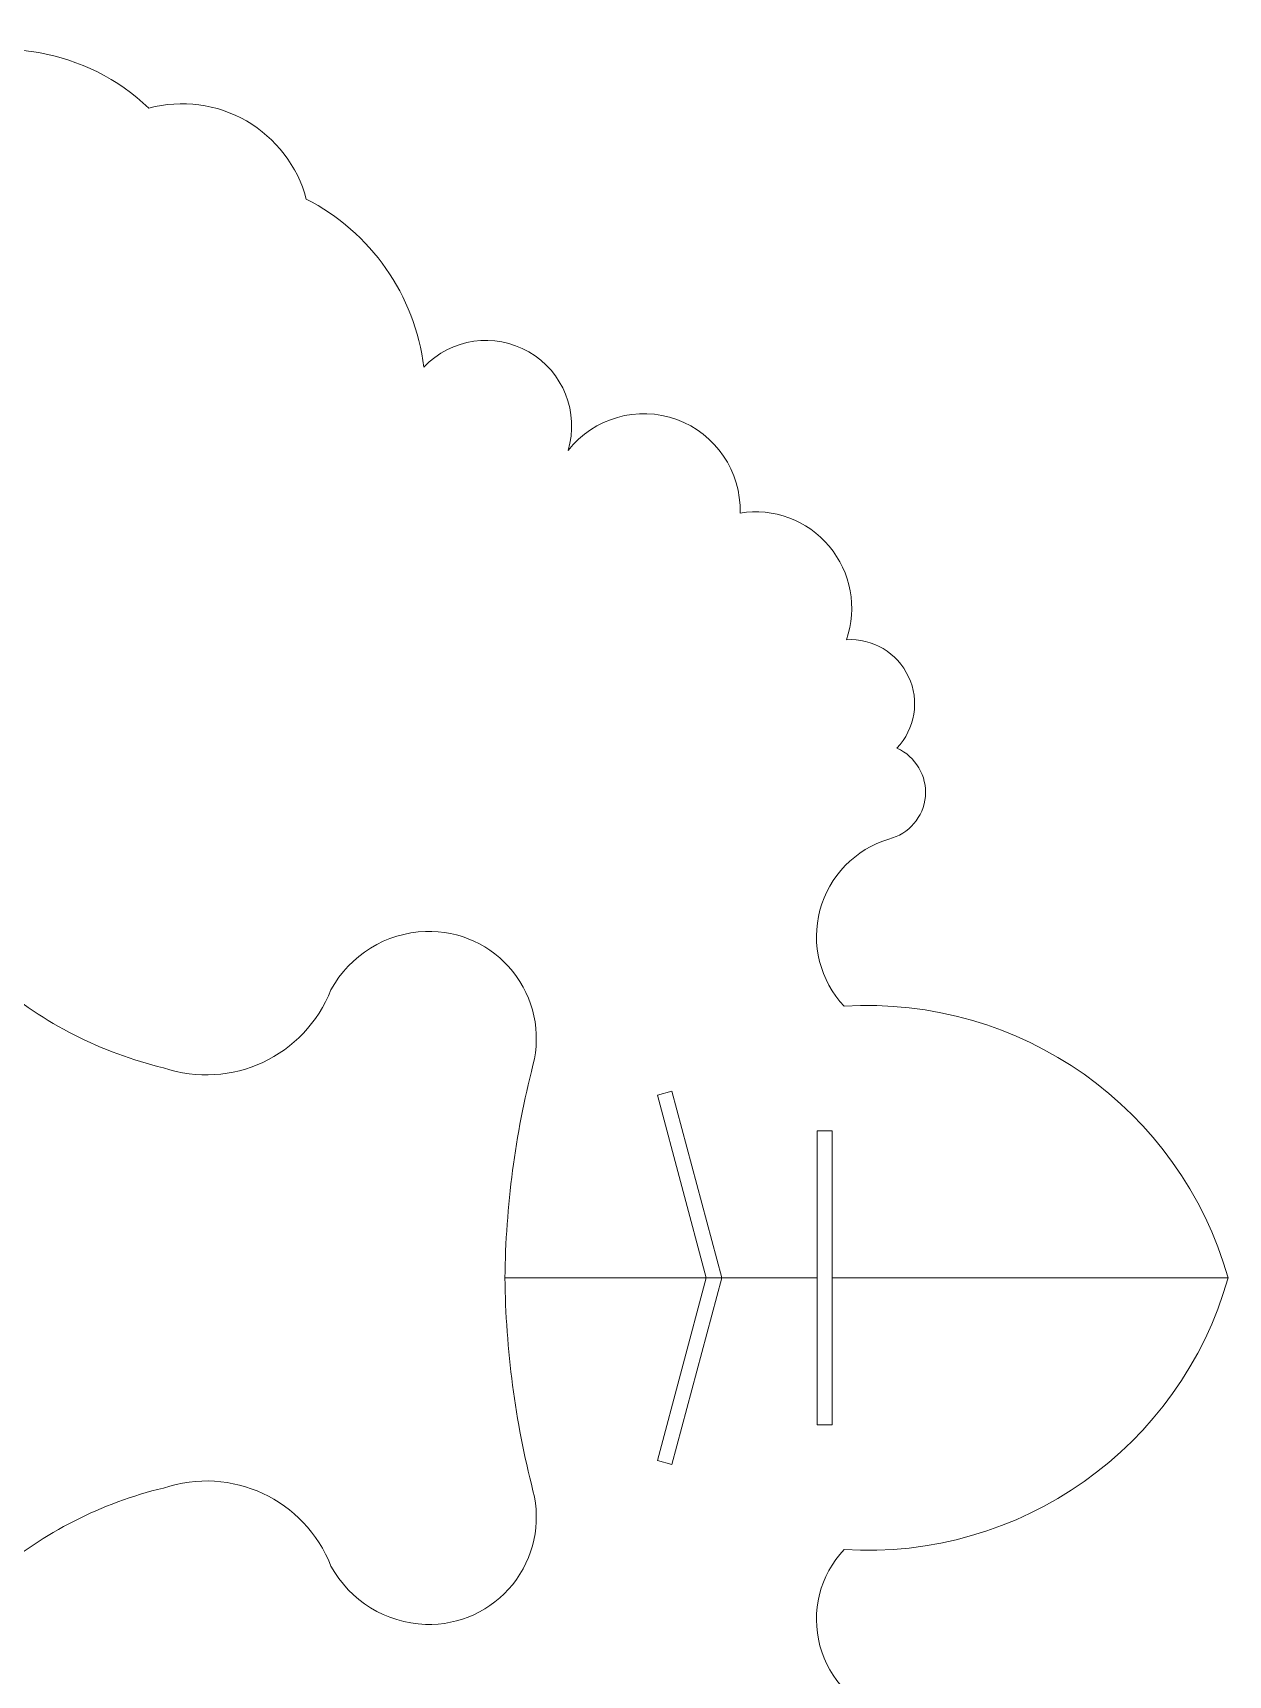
# Model space of a CAD drawing. Header units: millimetres. Extents: x 570 to 650.8, y -8.3 to 42.9.
# Drawn here: x 632.4 to 650.8, y 17.56 to 42.84 of the extents above; entities that cross this region are included whole.
import ezdxf

# ---------------------------------------------------------------- set-up
doc = ezdxf.new("R2010")
doc.units = ezdxf.units.MM
doc.header["$MEASUREMENT"] = 0
doc.layers.add('Layer 1', color=7, linetype='Continuous')

msp = doc.modelspace()

# ---------------------------------------------------------------- linework, layer by layer
at = {"layer": 'Layer 1', "color": 4, "lineweight": 9}
for points in [[(634.18629, 41.67877), (633.22676, 42.58862), (631.81651, 42.83726), (630.60383, 42.31042)], [(638.42011, 37.69334), (638.28121, 38.80192), (637.60294, 39.77013), (636.60899, 40.27991)], [(638.44656, 29.00783), (637.83671, 28.98697), (637.28279, 28.64643), (636.98911, 28.11158)], [(631.81651, 28.23093), (632.56531, 27.59278), (633.45384, 27.13989), (634.40986, 26.90906)], [(634.40988, 26.90906), (635.45277, 26.55668), (636.58871, 27.08623), (636.98911, 28.11158)], [(650.80346, 23.67602), (650.06129, 26.28666), (647.59979, 28.02701), (644.89089, 27.85622)], [(640.09973, 26.95158), (639.82589, 25.88086), (639.68081, 24.78118), (639.66758, 23.67602)], [(642.01536, 26.48837), (642.01536, 26.48837), (642.23804, 26.54803), (642.23804, 26.54803)], [(642.01536, 26.48837), (642.01536, 26.48837), (642.23804, 26.54803), (642.23804, 26.54803)], [(642.01536, 26.48837), (642.01536, 26.48837), (642.23804, 26.54803), (642.23804, 26.54803)], [(642.01536, 26.48837), (642.01536, 26.48837), (642.23804, 26.54803), (642.23804, 26.54803)], [(642.01536, 26.48837), (642.01536, 26.48837), (642.23804, 26.54803), (642.23804, 26.54803)], [(642.01536, 26.48837), (642.01536, 26.48837), (642.23804, 26.54803), (642.23804, 26.54803)], [(642.01536, 26.48837), (642.01536, 26.48837), (642.23804, 26.54803), (642.23804, 26.54803)], [(642.01536, 26.48837), (642.01536, 26.48837), (642.23804, 26.54803), (642.23804, 26.54803)], [(642.01536, 26.48837), (642.01536, 26.48837), (642.23804, 26.54803), (642.23804, 26.54803)], [(642.01536, 26.48837), (642.01536, 26.48837), (642.23804, 26.54803), (642.23804, 26.54803)], [(642.01536, 26.48837), (642.01536, 26.48837), (642.23804, 26.54803), (642.23804, 26.54803)], [(642.01536, 26.48837), (642.01536, 26.48837), (642.23804, 26.54803), (642.23804, 26.54803)], [(642.01536, 26.48837), (642.01536, 26.48837), (642.23804, 26.54803), (642.23804, 26.54803)], [(642.01536, 26.48837), (642.01536, 26.48837), (642.23804, 26.54803), (642.23804, 26.54803)], [(642.01536, 26.48837), (642.01536, 26.48837), (642.23804, 26.54803), (642.23804, 26.54803)], [(642.01536, 26.48837), (642.01536, 26.48837), (642.23804, 26.54803), (642.23804, 26.54803)], [(642.01536, 26.48837), (642.01536, 26.48837), (642.23804, 26.54803), (642.23804, 26.54803)], [(642.01536, 26.48837), (642.01536, 26.48837), (642.23804, 26.54803), (642.23804, 26.54803)], [(642.01536, 26.48837), (642.01536, 26.48837), (642.23804, 26.54803), (642.23804, 26.54803)], [(642.01536, 26.48837), (642.01536, 26.48837), (642.23804, 26.54803), (642.23804, 26.54803)], [(642.01536, 26.48837), (642.01536, 26.48837), (642.23804, 26.54803), (642.23804, 26.54803)], [(642.23804, 26.54803), (642.23804, 26.54803), (643.00754, 23.67602), (643.00754, 23.67602)], [(642.23804, 26.54803), (642.23804, 26.54803), (643.00754, 23.67602), (643.00754, 23.67602)], [(642.23804, 26.54803), (642.23804, 26.54803), (643.00754, 23.67602), (643.00754, 23.67602)], [(642.23804, 26.54803), (642.23804, 26.54803), (643.00754, 23.67602), (643.00754, 23.67602)], [(642.23804, 26.54803), (642.23804, 26.54803), (643.00754, 23.67602), (643.00754, 23.67602)], [(642.23804, 26.54803), (642.23804, 26.54803), (643.00754, 23.67602), (643.00754, 23.67602)], [(642.23804, 26.54803), (642.23804, 26.54803), (643.00754, 23.67602), (643.00754, 23.67602)], [(642.23804, 26.54803), (642.23804, 26.54803), (643.00754, 23.67602), (643.00754, 23.67602)], [(642.23804, 26.54803), (642.23804, 26.54803), (643.00754, 23.67602), (643.00754, 23.67602)], [(642.23804, 26.54803), (642.23804, 26.54803), (643.00754, 23.67602), (643.00754, 23.67602)], [(642.23804, 26.54803), (642.23804, 26.54803), (643.00754, 23.67602), (643.00754, 23.67602)], [(642.23804, 26.54803), (642.23804, 26.54803), (643.00754, 23.67602), (643.00754, 23.67602)], [(642.23804, 26.54803), (642.23804, 26.54803), (643.00754, 23.67602), (643.00754, 23.67602)], [(642.23804, 26.54803), (642.23804, 26.54803), (643.00754, 23.67602), (643.00754, 23.67602)], [(642.23804, 26.54803), (642.23804, 26.54803), (643.00754, 23.67602), (643.00754, 23.67602)], [(642.23804, 26.54803), (642.23804, 26.54803), (643.00754, 23.67602), (643.00754, 23.67602)], [(642.23804, 26.54803), (642.23804, 26.54803), (643.00754, 23.67602), (643.00754, 23.67602)], [(642.23804, 26.54803), (642.23804, 26.54803), (643.00754, 23.67602), (643.00754, 23.67602)], [(642.23804, 26.54803), (642.23804, 26.54803), (643.00754, 23.67602), (643.00754, 23.67602)], [(642.23804, 26.54803), (642.23804, 26.54803), (643.00754, 23.67602), (643.00754, 23.67602)], [(642.23804, 26.54803), (642.23804, 26.54803), (643.00754, 23.67602), (643.00754, 23.67602)], [(642.76852, 23.67602), (642.76852, 23.67602), (642.01536, 26.48837), (642.01536, 26.48837)], [(642.76852, 23.67602), (642.76852, 23.67602), (642.01536, 26.48837), (642.01536, 26.48837)], [(642.76852, 23.67602), (642.76852, 23.67602), (642.01536, 26.48837), (642.01536, 26.48837)], [(642.76852, 23.67602), (642.76852, 23.67602), (642.01536, 26.48837), (642.01536, 26.48837)], [(642.76852, 23.67602), (642.76852, 23.67602), (642.01536, 26.48837), (642.01536, 26.48837)], [(642.76852, 23.67602), (642.76852, 23.67602), (642.01536, 26.48837), (642.01536, 26.48837)], [(642.76852, 23.67602), (642.76852, 23.67602), (642.01536, 26.48837), (642.01536, 26.48837)], [(642.76852, 23.67602), (642.76852, 23.67602), (642.01536, 26.48837), (642.01536, 26.48837)], [(642.76852, 23.67602), (642.76852, 23.67602), (642.01536, 26.48837), (642.01536, 26.48837)], [(642.76852, 23.67602), (642.76852, 23.67602), (642.01536, 26.48837), (642.01536, 26.48837)], [(642.76852, 23.67602), (642.76852, 23.67602), (642.01536, 26.48837), (642.01536, 26.48837)], [(642.76852, 23.67602), (642.76852, 23.67602), (642.01536, 26.48837), (642.01536, 26.48837)], [(642.76852, 23.67602), (642.76852, 23.67602), (642.01536, 26.48837), (642.01536, 26.48837)], [(642.76852, 23.67602), (642.76852, 23.67602), (642.01536, 26.48837), (642.01536, 26.48837)], [(642.76852, 23.67602), (642.76852, 23.67602), (642.01536, 26.48837), (642.01536, 26.48837)], [(642.76852, 23.67602), (642.76852, 23.67602), (642.01536, 26.48837), (642.01536, 26.48837)], [(642.76852, 23.67602), (642.76852, 23.67602), (642.01536, 26.48837), (642.01536, 26.48837)], [(642.76852, 23.67602), (642.76852, 23.67602), (642.01536, 26.48837), (642.01536, 26.48837)], [(642.76852, 23.67602), (642.76852, 23.67602), (642.01536, 26.48837), (642.01536, 26.48837)], [(642.76852, 23.67602), (642.76852, 23.67602), (642.01536, 26.48837), (642.01536, 26.48837)], [(642.76852, 23.67602), (642.76852, 23.67602), (642.01536, 26.48837), (642.01536, 26.48837)], [(644.47374, 23.67602), (644.47374, 23.67602), (644.47374, 25.93813), (644.47374, 25.93813)], [(644.47374, 23.67602), (644.47374, 23.67602), (644.47374, 25.93813), (644.47374, 25.93813)], [(644.47374, 23.67602), (644.47374, 23.67602), (644.47374, 25.93813), (644.47374, 25.93813)], [(644.47374, 23.67602), (644.47374, 23.67602), (644.47374, 25.93813), (644.47374, 25.93813)], [(644.47374, 23.67602), (644.47374, 23.67602), (644.47374, 25.93813), (644.47374, 25.93813)], [(644.47374, 23.67602), (644.47374, 23.67602), (644.47374, 25.93813), (644.47374, 25.93813)], [(644.47374, 23.67602), (644.47374, 23.67602), (644.47374, 25.93813), (644.47374, 25.93813)], [(644.47374, 23.67602), (644.47374, 23.67602), (644.47374, 25.93813), (644.47374, 25.93813)], [(644.47374, 23.67602), (644.47374, 23.67602), (644.47374, 25.93813), (644.47374, 25.93813)], [(644.47374, 23.67602), (644.47374, 23.67602), (644.47374, 25.93813), (644.47374, 25.93813)], [(644.47374, 23.67602), (644.47374, 23.67602), (644.47374, 25.93813), (644.47374, 25.93813)], [(644.47374, 23.67602), (644.47374, 23.67602), (644.47374, 25.93813), (644.47374, 25.93813)], [(644.47374, 23.67602), (644.47374, 23.67602), (644.47374, 25.93813), (644.47374, 25.93813)], [(644.47374, 23.67602), (644.47374, 23.67602), (644.47374, 25.93813), (644.47374, 25.93813)], [(644.47374, 23.67602), (644.47374, 23.67602), (644.47374, 25.93813), (644.47374, 25.93813)], [(644.47374, 23.67602), (644.47374, 23.67602), (644.47374, 25.93813), (644.47374, 25.93813)], [(644.47374, 23.67602), (644.47374, 23.67602), (644.47374, 25.93813), (644.47374, 25.93813)], [(644.47374, 23.67602), (644.47374, 23.67602), (644.47374, 25.93813), (644.47374, 25.93813)], [(644.47374, 23.67602), (644.47374, 23.67602), (644.47374, 25.93813), (644.47374, 25.93813)], [(644.47374, 23.67602), (644.47374, 23.67602), (644.47374, 25.93813), (644.47374, 25.93813)], [(644.47374, 23.67602), (644.47374, 23.67602), (644.47374, 25.93813), (644.47374, 25.93813)], [(644.47374, 25.93813), (644.47374, 25.93813), (644.70438, 25.93813), (644.70438, 25.93813)], [(644.47374, 25.93813), (644.47374, 25.93813), (644.70438, 25.93813), (644.70438, 25.93813)], [(644.47374, 25.93813), (644.47374, 25.93813), (644.70438, 25.93813), (644.70438, 25.93813)], [(644.47374, 25.93813), (644.47374, 25.93813), (644.70438, 25.93813), (644.70438, 25.93813)], [(644.47374, 25.93813), (644.47374, 25.93813), (644.70438, 25.93813), (644.70438, 25.93813)], [(644.47374, 25.93813), (644.47374, 25.93813), (644.70438, 25.93813), (644.70438, 25.93813)], [(644.47374, 25.93813), (644.47374, 25.93813), (644.70438, 25.93813), (644.70438, 25.93813)], [(644.47374, 25.93813), (644.47374, 25.93813), (644.70438, 25.93813), (644.70438, 25.93813)], [(644.47374, 25.93813), (644.47374, 25.93813), (644.70438, 25.93813), (644.70438, 25.93813)], [(644.47374, 25.93813), (644.47374, 25.93813), (644.70438, 25.93813), (644.70438, 25.93813)], [(644.47374, 25.93813), (644.47374, 25.93813), (644.70438, 25.93813), (644.70438, 25.93813)], [(644.47374, 25.93813), (644.47374, 25.93813), (644.70438, 25.93813), (644.70438, 25.93813)], [(644.47374, 25.93813), (644.47374, 25.93813), (644.70438, 25.93813), (644.70438, 25.93813)], [(644.47374, 25.93813), (644.47374, 25.93813), (644.70438, 25.93813), (644.70438, 25.93813)], [(644.47374, 25.93813), (644.47374, 25.93813), (644.70438, 25.93813), (644.70438, 25.93813)], [(644.47374, 25.93813), (644.47374, 25.93813), (644.70438, 25.93813), (644.70438, 25.93813)], [(644.47374, 25.93813), (644.47374, 25.93813), (644.70438, 25.93813), (644.70438, 25.93813)], [(644.47374, 25.93813), (644.47374, 25.93813), (644.70438, 25.93813), (644.70438, 25.93813)], [(644.47374, 25.93813), (644.47374, 25.93813), (644.70438, 25.93813), (644.70438, 25.93813)], [(644.47374, 25.93813), (644.47374, 25.93813), (644.70438, 25.93813), (644.70438, 25.93813)], [(644.47374, 25.93813), (644.47374, 25.93813), (644.70438, 25.93813), (644.70438, 25.93813)], [(644.70438, 25.93813), (644.70438, 25.93813), (644.70438, 23.67602), (644.70438, 23.67602)], [(644.70438, 25.93813), (644.70438, 25.93813), (644.70438, 23.67602), (644.70438, 23.67602)], [(644.70438, 25.93813), (644.70438, 25.93813), (644.70438, 23.67602), (644.70438, 23.67602)], [(644.70438, 25.93813), (644.70438, 25.93813), (644.70438, 23.67602), (644.70438, 23.67602)], [(644.70438, 25.93813), (644.70438, 25.93813), (644.70438, 23.67602), (644.70438, 23.67602)], [(644.70438, 25.93813), (644.70438, 25.93813), (644.70438, 23.67602), (644.70438, 23.67602)], [(644.70438, 25.93813), (644.70438, 25.93813), (644.70438, 23.67602), (644.70438, 23.67602)], [(644.70438, 25.93813), (644.70438, 25.93813), (644.70438, 23.67602), (644.70438, 23.67602)], [(644.70438, 25.93813), (644.70438, 25.93813), (644.70438, 23.67602), (644.70438, 23.67602)], [(644.70438, 25.93813), (644.70438, 25.93813), (644.70438, 23.67602), (644.70438, 23.67602)], [(644.70438, 25.93813), (644.70438, 25.93813), (644.70438, 23.67602), (644.70438, 23.67602)], [(644.70438, 25.93813), (644.70438, 25.93813), (644.70438, 23.67602), (644.70438, 23.67602)], [(644.70438, 25.93813), (644.70438, 25.93813), (644.70438, 23.67602), (644.70438, 23.67602)], [(644.70438, 25.93813), (644.70438, 25.93813), (644.70438, 23.67602), (644.70438, 23.67602)], [(644.70438, 25.93813), (644.70438, 25.93813), (644.70438, 23.67602), (644.70438, 23.67602)], [(644.70438, 25.93813), (644.70438, 25.93813), (644.70438, 23.67602), (644.70438, 23.67602)], [(644.70438, 25.93813), (644.70438, 25.93813), (644.70438, 23.67602), (644.70438, 23.67602)], [(644.70438, 25.93813), (644.70438, 25.93813), (644.70438, 23.67602), (644.70438, 23.67602)], [(644.70438, 25.93813), (644.70438, 25.93813), (644.70438, 23.67602), (644.70438, 23.67602)], [(644.70438, 25.93813), (644.70438, 25.93813), (644.70438, 23.67602), (644.70438, 23.67602)], [(644.70438, 25.93813), (644.70438, 25.93813), (644.70438, 23.67602), (644.70438, 23.67602)], [(639.66758, 23.67602), (639.66758, 23.67602), (644.47374, 23.67602), (644.47374, 23.67602)], [(639.66758, 23.67602), (639.66758, 23.67602), (644.47374, 23.67602), (644.47374, 23.67602)], [(639.66758, 23.67602), (639.66758, 23.67602), (644.47374, 23.67602), (644.47374, 23.67602)], [(639.66758, 23.67602), (639.66758, 23.67602), (644.47374, 23.67602), (644.47374, 23.67602)], [(639.66758, 23.67602), (639.66758, 23.67602), (644.47374, 23.67602), (644.47374, 23.67602)], [(639.66758, 23.67602), (639.66758, 23.67602), (644.47374, 23.67602), (644.47374, 23.67602)], [(639.66758, 23.67602), (639.66758, 23.67602), (644.47374, 23.67602), (644.47374, 23.67602)], [(639.66758, 23.67602), (639.66758, 23.67602), (644.47374, 23.67602), (644.47374, 23.67602)], [(639.66758, 23.67602), (639.66758, 23.67602), (644.47374, 23.67602), (644.47374, 23.67602)], [(639.66758, 23.67602), (639.66758, 23.67602), (644.47374, 23.67602), (644.47374, 23.67602)], [(639.66758, 23.67602), (639.66758, 23.67602), (644.47374, 23.67602), (644.47374, 23.67602)], [(639.66758, 23.67602), (639.66758, 23.67602), (644.47374, 23.67602), (644.47374, 23.67602)], [(639.66758, 23.67602), (639.66758, 23.67602), (644.47374, 23.67602), (644.47374, 23.67602)], [(639.66758, 23.67602), (639.66758, 23.67602), (644.47374, 23.67602), (644.47374, 23.67602)], [(639.66758, 23.67602), (639.66758, 23.67602), (644.47374, 23.67602), (644.47374, 23.67602)], [(639.66758, 23.67602), (639.66758, 23.67602), (644.47374, 23.67602), (644.47374, 23.67602)], [(639.66758, 23.67602), (639.66758, 23.67602), (644.47374, 23.67602), (644.47374, 23.67602)], [(639.66758, 23.67602), (639.66758, 23.67602), (644.47374, 23.67602), (644.47374, 23.67602)], [(639.66758, 23.67602), (639.66758, 23.67602), (644.47374, 23.67602), (644.47374, 23.67602)], [(639.66758, 23.67602), (639.66758, 23.67602), (644.47374, 23.67602), (644.47374, 23.67602)], [(639.66758, 23.67602), (639.66758, 23.67602), (644.47374, 23.67602), (644.47374, 23.67602)], [(639.66758, 23.67602), (639.68083, 22.57077), (639.82589, 21.47107), (640.09973, 20.40026)], [(639.66758, 23.67602), (639.66758, 23.67602), (644.47374, 23.67602), (644.47374, 23.67602)], [(639.66758, 23.67602), (639.66758, 23.67602), (644.47374, 23.67602), (644.47374, 23.67602)], [(639.66758, 23.67602), (639.66758, 23.67602), (644.47374, 23.67602), (644.47374, 23.67602)], [(639.66758, 23.67602), (639.66758, 23.67602), (644.47374, 23.67602), (644.47374, 23.67602)], [(639.66758, 23.67602), (639.66758, 23.67602), (644.47374, 23.67602), (644.47374, 23.67602)], [(639.66758, 23.67602), (639.66758, 23.67602), (644.47374, 23.67602), (644.47374, 23.67602)], [(639.66758, 23.67602), (639.66758, 23.67602), (644.47374, 23.67602), (644.47374, 23.67602)], [(639.66758, 23.67602), (639.66758, 23.67602), (644.47374, 23.67602), (644.47374, 23.67602)], [(639.66758, 23.67602), (639.66758, 23.67602), (644.47374, 23.67602), (644.47374, 23.67602)], [(639.66758, 23.67602), (639.66758, 23.67602), (644.47374, 23.67602), (644.47374, 23.67602)], [(639.66758, 23.67602), (639.66758, 23.67602), (644.47374, 23.67602), (644.47374, 23.67602)], [(639.66758, 23.67602), (639.66758, 23.67602), (644.47374, 23.67602), (644.47374, 23.67602)], [(639.66758, 23.67602), (639.66758, 23.67602), (644.47374, 23.67602), (644.47374, 23.67602)], [(639.66758, 23.67602), (639.66758, 23.67602), (644.47374, 23.67602), (644.47374, 23.67602)], [(639.66758, 23.67602), (639.66758, 23.67602), (644.47374, 23.67602), (644.47374, 23.67602)], [(639.66758, 23.67602), (639.66758, 23.67602), (644.47374, 23.67602), (644.47374, 23.67602)], [(639.66758, 23.67602), (639.66758, 23.67602), (644.47374, 23.67602), (644.47374, 23.67602)], [(639.66758, 23.67602), (639.66758, 23.67602), (644.47374, 23.67602), (644.47374, 23.67602)], [(639.66758, 23.67602), (639.66758, 23.67602), (644.47374, 23.67602), (644.47374, 23.67602)], [(639.66758, 23.67602), (639.66758, 23.67602), (644.47374, 23.67602), (644.47374, 23.67602)], [(639.66758, 23.67602), (639.66758, 23.67602), (644.47374, 23.67602), (644.47374, 23.67602)], [(639.66758, 23.67602), (639.66758, 23.67602), (644.47374, 23.67602), (644.47374, 23.67602)], [(639.66758, 23.67602), (639.66758, 23.67602), (644.47374, 23.67602), (644.47374, 23.67602)], [(639.66758, 23.67602), (639.66758, 23.67602), (644.47374, 23.67602), (644.47374, 23.67602)], [(639.66758, 23.67602), (639.66758, 23.67602), (644.47374, 23.67602), (644.47374, 23.67602)], [(639.66758, 23.67602), (639.66758, 23.67602), (644.47374, 23.67602), (644.47374, 23.67602)], [(639.66758, 23.67602), (639.66758, 23.67602), (644.47374, 23.67602), (644.47374, 23.67602)], [(639.66758, 23.67602), (639.66758, 23.67602), (644.47374, 23.67602), (644.47374, 23.67602)], [(639.66758, 23.67602), (639.66758, 23.67602), (644.47374, 23.67602), (644.47374, 23.67602)], [(639.66758, 23.67602), (639.66758, 23.67602), (644.47374, 23.67602), (644.47374, 23.67602)], [(639.66758, 23.67602), (639.66758, 23.67602), (644.47374, 23.67602), (644.47374, 23.67602)], [(639.66758, 23.67602), (639.66758, 23.67602), (644.47374, 23.67602), (644.47374, 23.67602)], [(639.66758, 23.67602), (639.66758, 23.67602), (644.47374, 23.67602), (644.47374, 23.67602)], [(639.66758, 23.67602), (639.66758, 23.67602), (644.47374, 23.67602), (644.47374, 23.67602)], [(639.66758, 23.67602), (639.66758, 23.67602), (644.47374, 23.67602), (644.47374, 23.67602)], [(639.66758, 23.67602), (639.66758, 23.67602), (644.47374, 23.67602), (644.47374, 23.67602)], [(639.66758, 23.67602), (639.66758, 23.67602), (644.47374, 23.67602), (644.47374, 23.67602)], [(639.66758, 23.67602), (639.66758, 23.67602), (644.47374, 23.67602), (644.47374, 23.67602)], [(639.66758, 23.67602), (639.66758, 23.67602), (644.47374, 23.67602), (644.47374, 23.67602)], [(639.66758, 23.67602), (639.66758, 23.67602), (644.47374, 23.67602), (644.47374, 23.67602)], [(639.66758, 23.67602), (639.66758, 23.67602), (644.47374, 23.67602), (644.47374, 23.67602)], [(639.66758, 23.67602), (639.66758, 23.67602), (644.47374, 23.67602), (644.47374, 23.67602)], [(639.66758, 23.67602), (639.66758, 23.67602), (644.47374, 23.67602), (644.47374, 23.67602)], [(639.66758, 23.67602), (639.66758, 23.67602), (644.47374, 23.67602), (644.47374, 23.67602)], [(639.66758, 23.67602), (639.66758, 23.67602), (644.47374, 23.67602), (644.47374, 23.67602)], [(639.66758, 23.67602), (639.66758, 23.67602), (644.47374, 23.67602), (644.47374, 23.67602)], [(639.66758, 23.67602), (639.66758, 23.67602), (644.47374, 23.67602), (644.47374, 23.67602)], [(639.66758, 23.67602), (639.66758, 23.67602), (644.47374, 23.67602), (644.47374, 23.67602)], [(639.66758, 23.67602), (639.66758, 23.67602), (644.47374, 23.67602), (644.47374, 23.67602)], [(639.66758, 23.67602), (639.66758, 23.67602), (644.47374, 23.67602), (644.47374, 23.67602)], [(639.66758, 23.67602), (639.66758, 23.67602), (644.47374, 23.67602), (644.47374, 23.67602)], [(639.66758, 23.67602), (639.66758, 23.67602), (644.47374, 23.67602), (644.47374, 23.67602)], [(639.66758, 23.67602), (639.66758, 23.67602), (644.47374, 23.67602), (644.47374, 23.67602)], [(639.66758, 23.67602), (639.66758, 23.67602), (644.47374, 23.67602), (644.47374, 23.67602)], [(639.66758, 23.67602), (639.66758, 23.67602), (644.47374, 23.67602), (644.47374, 23.67602)], [(639.66758, 23.67602), (639.66758, 23.67602), (644.47374, 23.67602), (644.47374, 23.67602)], [(639.66758, 23.67602), (639.66758, 23.67602), (644.47374, 23.67602), (644.47374, 23.67602)], [(639.66758, 23.67602), (639.66758, 23.67602), (644.47374, 23.67602), (644.47374, 23.67602)], [(639.66758, 23.67602), (639.66758, 23.67602), (644.47374, 23.67602), (644.47374, 23.67602)], [(639.66758, 23.67602), (639.66758, 23.67602), (644.47374, 23.67602), (644.47374, 23.67602)], [(639.66758, 23.67602), (639.66758, 23.67602), (644.47374, 23.67602), (644.47374, 23.67602)], [(639.66758, 23.67602), (639.66758, 23.67602), (644.47374, 23.67602), (644.47374, 23.67602)], [(639.66758, 23.67602), (639.66758, 23.67602), (644.47374, 23.67602), (644.47374, 23.67602)], [(642.76852, 23.67602), (642.76852, 23.67602), (642.01536, 20.86363), (642.01536, 20.86363)], [(642.76852, 23.67602), (642.76852, 23.67602), (642.01536, 20.86363), (642.01536, 20.86363)], [(642.76852, 23.67602), (642.76852, 23.67602), (642.01536, 20.86363), (642.01536, 20.86363)], [(642.76852, 23.67602), (642.76852, 23.67602), (642.01536, 20.86363), (642.01536, 20.86363)], [(642.76852, 23.67602), (642.76852, 23.67602), (642.01536, 20.86363), (642.01536, 20.86363)], [(642.76852, 23.67602), (642.76852, 23.67602), (642.01536, 20.86363), (642.01536, 20.86363)], [(642.76852, 23.67602), (642.76852, 23.67602), (642.01536, 20.86363), (642.01536, 20.86363)], [(642.76852, 23.67602), (642.76852, 23.67602), (642.01536, 20.86363), (642.01536, 20.86363)], [(642.76852, 23.67602), (642.76852, 23.67602), (642.01536, 20.86363), (642.01536, 20.86363)], [(642.76852, 23.67602), (642.76852, 23.67602), (642.01536, 20.86363), (642.01536, 20.86363)], [(642.76852, 23.67602), (642.76852, 23.67602), (642.01536, 20.86363), (642.01536, 20.86363)], [(642.76852, 23.67602), (642.76852, 23.67602), (642.01536, 20.86363), (642.01536, 20.86363)], [(642.76852, 23.67602), (642.76852, 23.67602), (642.01536, 20.86363), (642.01536, 20.86363)], [(642.76852, 23.67602), (642.76852, 23.67602), (642.01536, 20.86363), (642.01536, 20.86363)], [(642.76852, 23.67602), (642.76852, 23.67602), (642.01536, 20.86363), (642.01536, 20.86363)], [(642.76852, 23.67602), (642.76852, 23.67602), (642.01536, 20.86363), (642.01536, 20.86363)], [(642.76852, 23.67602), (642.76852, 23.67602), (642.01536, 20.86363), (642.01536, 20.86363)], [(642.76852, 23.67602), (642.76852, 23.67602), (642.01536, 20.86363), (642.01536, 20.86363)], [(642.76852, 23.67602), (642.76852, 23.67602), (642.01536, 20.86363), (642.01536, 20.86363)], [(642.76852, 23.67602), (642.76852, 23.67602), (642.01536, 20.86363), (642.01536, 20.86363)], [(642.76852, 23.67602), (642.76852, 23.67602), (642.01536, 20.86363), (642.01536, 20.86363)], [(642.23804, 20.80398), (642.23804, 20.80398), (643.00754, 23.67602), (643.00754, 23.67602)], [(642.23804, 20.80398), (642.23804, 20.80398), (643.00754, 23.67602), (643.00754, 23.67602)], [(642.23804, 20.80398), (642.23804, 20.80398), (643.00754, 23.67602), (643.00754, 23.67602)], [(642.23804, 20.80398), (642.23804, 20.80398), (643.00754, 23.67602), (643.00754, 23.67602)], [(642.23804, 20.80398), (642.23804, 20.80398), (643.00754, 23.67602), (643.00754, 23.67602)], [(642.23804, 20.80398), (642.23804, 20.80398), (643.00754, 23.67602), (643.00754, 23.67602)], [(642.23804, 20.80398), (642.23804, 20.80398), (643.00754, 23.67602), (643.00754, 23.67602)], [(642.23804, 20.80398), (642.23804, 20.80398), (643.00754, 23.67602), (643.00754, 23.67602)], [(642.23804, 20.80398), (642.23804, 20.80398), (643.00754, 23.67602), (643.00754, 23.67602)], [(642.23804, 20.80398), (642.23804, 20.80398), (643.00754, 23.67602), (643.00754, 23.67602)], [(642.23804, 20.80398), (642.23804, 20.80398), (643.00754, 23.67602), (643.00754, 23.67602)], [(642.23804, 20.80398), (642.23804, 20.80398), (643.00754, 23.67602), (643.00754, 23.67602)], [(642.23804, 20.80398), (642.23804, 20.80398), (643.00754, 23.67602), (643.00754, 23.67602)], [(642.23804, 20.80398), (642.23804, 20.80398), (643.00754, 23.67602), (643.00754, 23.67602)], [(642.23804, 20.80398), (642.23804, 20.80398), (643.00754, 23.67602), (643.00754, 23.67602)], [(642.23804, 20.80398), (642.23804, 20.80398), (643.00754, 23.67602), (643.00754, 23.67602)], [(642.23804, 20.80398), (642.23804, 20.80398), (643.00754, 23.67602), (643.00754, 23.67602)], [(642.23804, 20.80398), (642.23804, 20.80398), (643.00754, 23.67602), (643.00754, 23.67602)], [(642.23804, 20.80398), (642.23804, 20.80398), (643.00754, 23.67602), (643.00754, 23.67602)], [(642.23804, 20.80398), (642.23804, 20.80398), (643.00754, 23.67602), (643.00754, 23.67602)], [(642.23804, 20.80398), (642.23804, 20.80398), (643.00754, 23.67602), (643.00754, 23.67602)], [(644.47374, 23.67602), (644.47374, 23.67602), (644.47374, 21.41388), (644.47374, 21.41388)], [(644.47374, 23.67602), (644.47374, 23.67602), (644.47374, 21.41388), (644.47374, 21.41388)], [(644.47374, 23.67602), (644.47374, 23.67602), (644.47374, 21.41388), (644.47374, 21.41388)], [(644.47374, 23.67602), (644.47374, 23.67602), (644.47374, 21.41388), (644.47374, 21.41388)], [(644.47374, 23.67602), (644.47374, 23.67602), (644.47374, 21.41388), (644.47374, 21.41388)], [(644.47374, 23.67602), (644.47374, 23.67602), (644.47374, 21.41388), (644.47374, 21.41388)], [(644.47374, 23.67602), (644.47374, 23.67602), (644.47374, 21.41388), (644.47374, 21.41388)], [(644.47374, 23.67602), (644.47374, 23.67602), (644.47374, 21.41388), (644.47374, 21.41388)], [(644.47374, 23.67602), (644.47374, 23.67602), (644.47374, 21.41388), (644.47374, 21.41388)], [(644.47374, 23.67602), (644.47374, 23.67602), (644.47374, 21.41388), (644.47374, 21.41388)], [(644.47374, 23.67602), (644.47374, 23.67602), (644.47374, 21.41388), (644.47374, 21.41388)], [(644.47374, 23.67602), (644.47374, 23.67602), (644.47374, 21.41388), (644.47374, 21.41388)], [(644.47374, 23.67602), (644.47374, 23.67602), (644.47374, 21.41388), (644.47374, 21.41388)], [(644.47374, 23.67602), (644.47374, 23.67602), (644.47374, 21.41388), (644.47374, 21.41388)], [(644.47374, 23.67602), (644.47374, 23.67602), (644.47374, 21.41388), (644.47374, 21.41388)], [(644.47374, 23.67602), (644.47374, 23.67602), (644.47374, 21.41388), (644.47374, 21.41388)], [(644.47374, 23.67602), (644.47374, 23.67602), (644.47374, 21.41388), (644.47374, 21.41388)], [(644.47374, 23.67602), (644.47374, 23.67602), (644.47374, 21.41388), (644.47374, 21.41388)], [(644.47374, 23.67602), (644.47374, 23.67602), (644.47374, 21.41388), (644.47374, 21.41388)], [(644.47374, 23.67602), (644.47374, 23.67602), (644.47374, 21.41388), (644.47374, 21.41388)], [(644.47374, 23.67602), (644.47374, 23.67602), (644.47374, 21.41388), (644.47374, 21.41388)], [(644.70438, 21.41388), (644.70438, 21.41388), (644.70438, 23.67602), (644.70438, 23.67602)], [(644.70438, 21.41388), (644.70438, 21.41388), (644.70438, 23.67602), (644.70438, 23.67602)], [(644.70438, 21.41388), (644.70438, 21.41388), (644.70438, 23.67602), (644.70438, 23.67602)], [(644.70438, 21.41388), (644.70438, 21.41388), (644.70438, 23.67602), (644.70438, 23.67602)], [(644.70438, 21.41388), (644.70438, 21.41388), (644.70438, 23.67602), (644.70438, 23.67602)], [(644.70438, 21.41388), (644.70438, 21.41388), (644.70438, 23.67602), (644.70438, 23.67602)], [(644.70438, 21.41388), (644.70438, 21.41388), (644.70438, 23.67602), (644.70438, 23.67602)], [(644.70438, 21.41388), (644.70438, 21.41388), (644.70438, 23.67602), (644.70438, 23.67602)], [(644.70438, 21.41388), (644.70438, 21.41388), (644.70438, 23.67602), (644.70438, 23.67602)], [(644.70438, 21.41388), (644.70438, 21.41388), (644.70438, 23.67602), (644.70438, 23.67602)], [(644.70438, 21.41388), (644.70438, 21.41388), (644.70438, 23.67602), (644.70438, 23.67602)], [(644.70438, 21.41388), (644.70438, 21.41388), (644.70438, 23.67602), (644.70438, 23.67602)], [(644.70438, 21.41388), (644.70438, 21.41388), (644.70438, 23.67602), (644.70438, 23.67602)], [(644.70438, 21.41388), (644.70438, 21.41388), (644.70438, 23.67602), (644.70438, 23.67602)], [(644.70438, 21.41388), (644.70438, 21.41388), (644.70438, 23.67602), (644.70438, 23.67602)], [(644.70438, 21.41388), (644.70438, 21.41388), (644.70438, 23.67602), (644.70438, 23.67602)], [(644.70438, 21.41388), (644.70438, 21.41388), (644.70438, 23.67602), (644.70438, 23.67602)], [(644.70438, 21.41388), (644.70438, 21.41388), (644.70438, 23.67602), (644.70438, 23.67602)], [(644.70438, 21.41388), (644.70438, 21.41388), (644.70438, 23.67602), (644.70438, 23.67602)], [(644.70438, 21.41388), (644.70438, 21.41388), (644.70438, 23.67602), (644.70438, 23.67602)], [(644.70438, 21.41388), (644.70438, 21.41388), (644.70438, 23.67602), (644.70438, 23.67602)], [(644.70438, 23.67602), (644.70438, 23.67602), (650.80346, 23.67602), (650.80346, 23.67602)], [(644.70438, 23.67602), (644.70438, 23.67602), (650.80346, 23.67602), (650.80346, 23.67602)], [(644.70438, 23.67602), (644.70438, 23.67602), (650.80346, 23.67602), (650.80346, 23.67602)], [(644.70438, 23.67602), (644.70438, 23.67602), (650.80346, 23.67602), (650.80346, 23.67602)], [(644.70438, 23.67602), (644.70438, 23.67602), (650.80346, 23.67602), (650.80346, 23.67602)], [(644.70438, 23.67602), (644.70438, 23.67602), (650.80346, 23.67602), (650.80346, 23.67602)], [(644.70438, 23.67602), (644.70438, 23.67602), (650.80346, 23.67602), (650.80346, 23.67602)], [(644.70438, 23.67602), (644.70438, 23.67602), (650.80346, 23.67602), (650.80346, 23.67602)], [(644.70438, 23.67602), (644.70438, 23.67602), (650.80346, 23.67602), (650.80346, 23.67602)], [(644.70438, 23.67602), (644.70438, 23.67602), (650.80346, 23.67602), (650.80346, 23.67602)], [(644.70438, 23.67602), (644.70438, 23.67602), (650.80346, 23.67602), (650.80346, 23.67602)], [(644.70438, 23.67602), (644.70438, 23.67602), (650.80346, 23.67602), (650.80346, 23.67602)], [(644.70438, 23.67602), (644.70438, 23.67602), (650.80346, 23.67602), (650.80346, 23.67602)], [(644.70438, 23.67602), (644.70438, 23.67602), (650.80346, 23.67602), (650.80346, 23.67602)], [(644.70438, 23.67602), (644.70438, 23.67602), (650.80346, 23.67602), (650.80346, 23.67602)], [(644.70438, 23.67602), (644.70438, 23.67602), (650.80346, 23.67602), (650.80346, 23.67602)], [(644.70438, 23.67602), (644.70438, 23.67602), (650.80346, 23.67602), (650.80346, 23.67602)], [(644.70438, 23.67602), (644.70438, 23.67602), (650.80346, 23.67602), (650.80346, 23.67602)], [(644.70438, 23.67602), (644.70438, 23.67602), (650.80346, 23.67602), (650.80346, 23.67602)], [(644.70438, 23.67602), (644.70438, 23.67602), (650.80346, 23.67602), (650.80346, 23.67602)], [(644.70438, 23.67602), (644.70438, 23.67602), (650.80346, 23.67602), (650.80346, 23.67602)], [(644.70438, 23.67602), (644.70438, 23.67602), (650.80346, 23.67602), (650.80346, 23.67602)], [(644.70438, 23.67602), (644.70438, 23.67602), (650.80346, 23.67602), (650.80346, 23.67602)], [(644.70438, 23.67602), (644.70438, 23.67602), (650.80346, 23.67602), (650.80346, 23.67602)], [(644.70438, 23.67602), (644.70438, 23.67602), (650.80346, 23.67602), (650.80346, 23.67602)], [(644.70438, 23.67602), (644.70438, 23.67602), (650.80346, 23.67602), (650.80346, 23.67602)], [(644.70438, 23.67602), (644.70438, 23.67602), (650.80346, 23.67602), (650.80346, 23.67602)], [(644.70438, 23.67602), (644.70438, 23.67602), (650.80346, 23.67602), (650.80346, 23.67602)], [(644.70438, 23.67602), (644.70438, 23.67602), (650.80346, 23.67602), (650.80346, 23.67602)], [(644.70438, 23.67602), (644.70438, 23.67602), (650.80346, 23.67602), (650.80346, 23.67602)], [(644.70438, 23.67602), (644.70438, 23.67602), (650.80346, 23.67602), (650.80346, 23.67602)], [(644.70438, 23.67602), (644.70438, 23.67602), (650.80346, 23.67602), (650.80346, 23.67602)], [(644.70438, 23.67602), (644.70438, 23.67602), (650.80346, 23.67602), (650.80346, 23.67602)], [(644.70438, 23.67602), (644.70438, 23.67602), (650.80346, 23.67602), (650.80346, 23.67602)], [(644.70438, 23.67602), (644.70438, 23.67602), (650.80346, 23.67602), (650.80346, 23.67602)], [(644.70438, 23.67602), (644.70438, 23.67602), (650.80346, 23.67602), (650.80346, 23.67602)], [(644.70438, 23.67602), (644.70438, 23.67602), (650.80346, 23.67602), (650.80346, 23.67602)], [(644.70438, 23.67602), (644.70438, 23.67602), (650.80346, 23.67602), (650.80346, 23.67602)], [(644.70438, 23.67602), (644.70438, 23.67602), (650.80346, 23.67602), (650.80346, 23.67602)], [(644.70438, 23.67602), (644.70438, 23.67602), (650.80346, 23.67602), (650.80346, 23.67602)], [(644.70438, 23.67602), (644.70438, 23.67602), (650.80346, 23.67602), (650.80346, 23.67602)], [(644.70438, 23.67602), (644.70438, 23.67602), (650.80346, 23.67602), (650.80346, 23.67602)], [(644.70438, 23.67602), (644.70438, 23.67602), (650.80346, 23.67602), (650.80346, 23.67602)], [(644.70438, 23.67602), (644.70438, 23.67602), (650.80346, 23.67602), (650.80346, 23.67602)], [(644.70438, 23.67602), (644.70438, 23.67602), (650.80346, 23.67602), (650.80346, 23.67602)], [(644.70438, 23.67602), (644.70438, 23.67602), (650.80346, 23.67602), (650.80346, 23.67602)], [(644.70438, 23.67602), (644.70438, 23.67602), (650.80346, 23.67602), (650.80346, 23.67602)], [(644.70438, 23.67602), (644.70438, 23.67602), (650.80346, 23.67602), (650.80346, 23.67602)], [(644.70438, 23.67602), (644.70438, 23.67602), (650.80346, 23.67602), (650.80346, 23.67602)], [(644.70438, 23.67602), (644.70438, 23.67602), (650.80346, 23.67602), (650.80346, 23.67602)], [(644.70438, 23.67602), (644.70438, 23.67602), (650.80346, 23.67602), (650.80346, 23.67602)], [(644.70438, 23.67602), (644.70438, 23.67602), (650.80346, 23.67602), (650.80346, 23.67602)], [(644.70438, 23.67602), (644.70438, 23.67602), (650.80346, 23.67602), (650.80346, 23.67602)], [(644.70438, 23.67602), (644.70438, 23.67602), (650.80346, 23.67602), (650.80346, 23.67602)], [(644.70438, 23.67602), (644.70438, 23.67602), (650.80346, 23.67602), (650.80346, 23.67602)], [(644.70438, 23.67602), (644.70438, 23.67602), (650.80346, 23.67602), (650.80346, 23.67602)], [(644.70438, 23.67602), (644.70438, 23.67602), (650.80346, 23.67602), (650.80346, 23.67602)], [(644.70438, 23.67602), (644.70438, 23.67602), (650.80346, 23.67602), (650.80346, 23.67602)], [(644.70438, 23.67602), (644.70438, 23.67602), (650.80346, 23.67602), (650.80346, 23.67602)], [(644.70438, 23.67602), (644.70438, 23.67602), (650.80346, 23.67602), (650.80346, 23.67602)], [(644.70438, 23.67602), (644.70438, 23.67602), (650.80346, 23.67602), (650.80346, 23.67602)], [(644.70438, 23.67602), (644.70438, 23.67602), (650.80346, 23.67602), (650.80346, 23.67602)], [(644.70438, 23.67602), (644.70438, 23.67602), (650.80346, 23.67602), (650.80346, 23.67602)], [(644.70438, 23.67602), (644.70438, 23.67602), (650.80346, 23.67602), (650.80346, 23.67602)], [(644.70438, 23.67602), (644.70438, 23.67602), (650.80346, 23.67602), (650.80346, 23.67602)], [(644.70438, 23.67602), (644.70438, 23.67602), (650.80346, 23.67602), (650.80346, 23.67602)], [(644.70438, 23.67602), (644.70438, 23.67602), (650.80346, 23.67602), (650.80346, 23.67602)], [(644.70438, 23.67602), (644.70438, 23.67602), (650.80346, 23.67602), (650.80346, 23.67602)], [(644.70438, 23.67602), (644.70438, 23.67602), (650.80346, 23.67602), (650.80346, 23.67602)], [(644.70438, 23.67602), (644.70438, 23.67602), (650.80346, 23.67602), (650.80346, 23.67602)], [(644.70438, 23.67602), (644.70438, 23.67602), (650.80346, 23.67602), (650.80346, 23.67602)], [(644.70438, 23.67602), (644.70438, 23.67602), (650.80346, 23.67602), (650.80346, 23.67602)], [(644.70438, 23.67602), (644.70438, 23.67602), (650.80346, 23.67602), (650.80346, 23.67602)], [(644.70438, 23.67602), (644.70438, 23.67602), (650.80346, 23.67602), (650.80346, 23.67602)], [(644.70438, 23.67602), (644.70438, 23.67602), (650.80346, 23.67602), (650.80346, 23.67602)], [(644.70438, 23.67602), (644.70438, 23.67602), (650.80346, 23.67602), (650.80346, 23.67602)], [(644.70438, 23.67602), (644.70438, 23.67602), (650.80346, 23.67602), (650.80346, 23.67602)], [(644.70438, 23.67602), (644.70438, 23.67602), (650.80346, 23.67602), (650.80346, 23.67602)], [(644.70438, 23.67602), (644.70438, 23.67602), (650.80346, 23.67602), (650.80346, 23.67602)], [(644.70438, 23.67602), (644.70438, 23.67602), (650.80346, 23.67602), (650.80346, 23.67602)], [(644.70438, 23.67602), (644.70438, 23.67602), (650.80346, 23.67602), (650.80346, 23.67602)], [(644.70438, 23.67602), (644.70438, 23.67602), (650.80346, 23.67602), (650.80346, 23.67602)], [(644.70438, 23.67602), (644.70438, 23.67602), (650.80346, 23.67602), (650.80346, 23.67602)], [(644.70438, 23.67602), (644.70438, 23.67602), (650.80346, 23.67602), (650.80346, 23.67602)], [(644.89091, 19.49573), (647.59983, 19.32501), (650.06129, 21.06528), (650.80344, 23.67602)], [(644.47374, 21.41388), (644.47374, 21.41388), (644.70438, 21.41388), (644.70438, 21.41388)], [(644.47374, 21.41388), (644.47374, 21.41388), (644.70438, 21.41388), (644.70438, 21.41388)], [(644.47374, 21.41388), (644.47374, 21.41388), (644.70438, 21.41388), (644.70438, 21.41388)], [(644.47374, 21.41388), (644.47374, 21.41388), (644.70438, 21.41388), (644.70438, 21.41388)], [(644.47374, 21.41388), (644.47374, 21.41388), (644.70438, 21.41388), (644.70438, 21.41388)], [(644.47374, 21.41388), (644.47374, 21.41388), (644.70438, 21.41388), (644.70438, 21.41388)], [(644.47374, 21.41388), (644.47374, 21.41388), (644.70438, 21.41388), (644.70438, 21.41388)], [(644.47374, 21.41388), (644.47374, 21.41388), (644.70438, 21.41388), (644.70438, 21.41388)], [(644.47374, 21.41388), (644.47374, 21.41388), (644.70438, 21.41388), (644.70438, 21.41388)], [(644.47374, 21.41388), (644.47374, 21.41388), (644.70438, 21.41388), (644.70438, 21.41388)], [(644.47374, 21.41388), (644.47374, 21.41388), (644.70438, 21.41388), (644.70438, 21.41388)], [(644.47374, 21.41388), (644.47374, 21.41388), (644.70438, 21.41388), (644.70438, 21.41388)], [(644.47374, 21.41388), (644.47374, 21.41388), (644.70438, 21.41388), (644.70438, 21.41388)], [(644.47374, 21.41388), (644.47374, 21.41388), (644.70438, 21.41388), (644.70438, 21.41388)], [(644.47374, 21.41388), (644.47374, 21.41388), (644.70438, 21.41388), (644.70438, 21.41388)], [(644.47374, 21.41388), (644.47374, 21.41388), (644.70438, 21.41388), (644.70438, 21.41388)], [(644.47374, 21.41388), (644.47374, 21.41388), (644.70438, 21.41388), (644.70438, 21.41388)], [(644.47374, 21.41388), (644.47374, 21.41388), (644.70438, 21.41388), (644.70438, 21.41388)], [(644.47374, 21.41388), (644.47374, 21.41388), (644.70438, 21.41388), (644.70438, 21.41388)], [(644.47374, 21.41388), (644.47374, 21.41388), (644.70438, 21.41388), (644.70438, 21.41388)], [(644.47374, 21.41388), (644.47374, 21.41388), (644.70438, 21.41388), (644.70438, 21.41388)], [(636.98913, 19.24042), (636.58828, 20.26577), (635.45276, 20.79528), (634.40986, 20.44294)], [(642.01536, 20.86363), (642.01536, 20.86363), (642.23804, 20.80398), (642.23804, 20.80398)], [(642.01536, 20.86363), (642.01536, 20.86363), (642.23804, 20.80398), (642.23804, 20.80398)], [(642.01536, 20.86363), (642.01536, 20.86363), (642.23804, 20.80398), (642.23804, 20.80398)], [(642.01536, 20.86363), (642.01536, 20.86363), (642.23804, 20.80398), (642.23804, 20.80398)], [(642.01536, 20.86363), (642.01536, 20.86363), (642.23804, 20.80398), (642.23804, 20.80398)], [(642.01536, 20.86363), (642.01536, 20.86363), (642.23804, 20.80398), (642.23804, 20.80398)], [(642.01536, 20.86363), (642.01536, 20.86363), (642.23804, 20.80398), (642.23804, 20.80398)], [(642.01536, 20.86363), (642.01536, 20.86363), (642.23804, 20.80398), (642.23804, 20.80398)], [(642.01536, 20.86363), (642.01536, 20.86363), (642.23804, 20.80398), (642.23804, 20.80398)], [(642.01536, 20.86363), (642.01536, 20.86363), (642.23804, 20.80398), (642.23804, 20.80398)], [(642.01536, 20.86363), (642.01536, 20.86363), (642.23804, 20.80398), (642.23804, 20.80398)], [(642.01536, 20.86363), (642.01536, 20.86363), (642.23804, 20.80398), (642.23804, 20.80398)], [(642.01536, 20.86363), (642.01536, 20.86363), (642.23804, 20.80398), (642.23804, 20.80398)], [(642.01536, 20.86363), (642.01536, 20.86363), (642.23804, 20.80398), (642.23804, 20.80398)], [(642.01536, 20.86363), (642.01536, 20.86363), (642.23804, 20.80398), (642.23804, 20.80398)], [(642.01536, 20.86363), (642.01536, 20.86363), (642.23804, 20.80398), (642.23804, 20.80398)], [(642.01536, 20.86363), (642.01536, 20.86363), (642.23804, 20.80398), (642.23804, 20.80398)], [(642.01536, 20.86363), (642.01536, 20.86363), (642.23804, 20.80398), (642.23804, 20.80398)], [(642.01536, 20.86363), (642.01536, 20.86363), (642.23804, 20.80398), (642.23804, 20.80398)], [(642.01536, 20.86363), (642.01536, 20.86363), (642.23804, 20.80398), (642.23804, 20.80398)], [(642.01536, 20.86363), (642.01536, 20.86363), (642.23804, 20.80398), (642.23804, 20.80398)], [(634.40988, 20.44294), (633.45387, 20.21207), (632.56528, 19.75922), (631.81651, 19.12108)], [(636.98913, 19.24042), (637.28282, 18.70556), (637.83666, 18.36503), (638.44653, 18.34418)]]:
    msp.add_open_spline(points, degree=3, dxfattribs=at)
for points in [[(636.60902, 40.27991), (636.47319, 40.78667), (636.14157, 41.21876), (635.68737, 41.48111), (635.68737, 41.48111), (635.23276, 41.74343), (634.69297, 41.81452), (634.18629, 41.67874)], [(640.64082, 36.41122), (640.81371, 36.99574), (640.56363, 37.62261), (640.03579, 37.92732), (640.03579, 37.92732), (639.50754, 38.23213), (638.83987, 38.13537), (638.42007, 37.69333)], [(643.28843, 35.44771), (643.30738, 36.08742), (642.91402, 36.66719), (642.31253, 36.88609), (642.31253, 36.88609), (641.71149, 37.10491), (641.03724, 36.91352), (640.64081, 36.41121)], [(644.92489, 33.49713), (645.09599, 33.99021), (644.99497, 34.53672), (644.65983, 34.93647), (644.65983, 34.93647), (644.32427, 35.33621), (643.80346, 35.53032), (643.28841, 35.44768)], [(645.70321, 31.82828), (645.98366, 32.12303), (646.05462, 32.55927), (645.88264, 32.92792), (645.88264, 32.92792), (645.71111, 33.29654), (645.33098, 33.52239), (644.92484, 33.49713)], [(645.58058, 30.43026), (645.88841, 30.50651), (646.11371, 30.76976), (646.14106, 31.08554), (646.14106, 31.08554), (646.16884, 31.40124), (645.99288, 31.69968), (645.70317, 31.82827)], [(645.58058, 30.43026), (645.06067, 30.27422), (644.65851, 29.85999), (644.51827, 29.33554), (644.51827, 29.33554), (644.37761, 28.81111), (644.51872, 28.25133), (644.89133, 27.85622)], [(640.09973, 26.95158), (640.22852, 27.45449), (640.11296, 27.98868), (639.78752, 28.39323), (639.78752, 28.39323), (639.46256, 28.79784), (638.96556, 29.02554), (638.44653, 29.00782)], [(638.44656, 18.34421), (638.96557, 18.32647), (639.46208, 18.55417), (639.78752, 18.95872), (639.78752, 18.95872), (640.11298, 19.36323), (640.22849, 19.89737), (640.09973, 20.40026)], [(644.89091, 19.49573), (644.51874, 19.10064), (644.37761, 18.54081), (644.51783, 18.01632), (644.51783, 18.01632), (644.65854, 17.49187), (645.06067, 17.07762), (645.58058, 16.92164)]]:
    msp.add_open_spline(points, degree=3, knots=[0, 0, 0, 0, 0.5, 0.5, 0.5, 0.5, 1, 1, 1, 1], dxfattribs=at)

doc.saveas('drawing.dxf')
